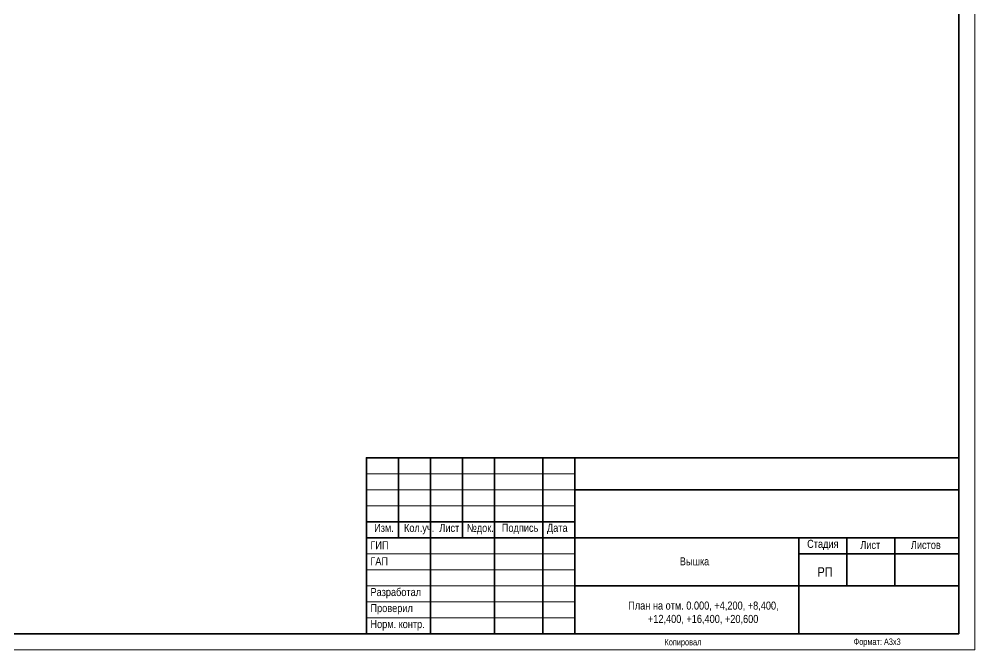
# Model space of a CAD drawing. Header units: millimetres. Extents: x 223 to 163467, y -12002 to 99672.
# Drawn here: x 133624 to 163467, y -12002 to 7694 of the extents above; entities that cross this region are included whole.
import ezdxf

# ---------------------------------------------------------------- set-up
doc = ezdxf.new("R2010")
doc.units = ezdxf.units.MM
doc.layers.add('G-ANNO-TTLB', color=7, linetype='Continuous', lineweight=9)
for name, color, linetype in [('PDF _G-ANNO-TTLB', 7, 'Continuous'), ('PDF _G-ANNO-TTLB-THIN', 7, 'Continuous'), ('PDF _Текст', 7, 'Continuous')]:
    doc.layers.add(name, color=color, linetype=linetype)
doc.styles.add('GOST Common_I_5', font='ARIALN.TTF', dxfattribs={"height": 150})
doc.styles.add('PDF GOST Common Italic', font='ARIALN.TTF')
doc.styles.add('PDF ISOCPEUR Italic', font='ARIALN.TTF')

msp = doc.modelspace()

# ---------------------------------------------------------------- linework, layer by layer
at = {"layer": 'PDF _G-ANNO-TTLB', "lineweight": 9}
msp.add_lwpolyline([(74374, 29992), (163467, 29992), (163467, -12002), (74374, -12002), (74374, 29992), (163467, 29992)], dxfattribs=at)
at = {"layer": 'PDF _G-ANNO-TTLB', "lineweight": 35}
msp.add_lwpolyline([(162968, -11502), (162968, 29493), (76372, 29493), (76372, -11502)], close=True, dxfattribs=at)
for points in [[(162968, -6003), (144468, -6003), (144468, -11502)], [(145472, -6003), (145472, -8505)], [(146471, -6003), (146471, -11502)], [(147470, -6003), (147470, -8505)], [(148469, -6003), (148469, -11502)], [(149972, -6003), (149972, -11502)], [(150971, -6003), (150971, -11502)], [(162968, -7002), (150971, -7002)], [(150971, -8006), (144468, -8006)], [(162968, -8505), (144468, -8505)], [(157968, -8505), (157968, -11502)], [(159471, -8505), (159471, -10004)], [(160970, -8505), (160970, -10004)], [(162968, -9005), (157968, -9005)], [(162968, -10004), (150971, -10004)]]:
    msp.add_lwpolyline(points, dxfattribs=at)
at = {"layer": 'PDF _G-ANNO-TTLB-THIN', "lineweight": 9}
for points in [[(150971, -6503), (144468, -6503)], [(150971, -7002), (144468, -7002)], [(150971, -7506), (144468, -7506)], [(150971, -9005), (144468, -9005)], [(150971, -9504), (144468, -9504)], [(150971, -10004), (144468, -10004)], [(150971, -10503), (144468, -10503)], [(150971, -11003), (144468, -11003)]]:
    msp.add_lwpolyline(points, dxfattribs=at)

# ---------------------------------------------------------------- texts
at = {"layer": 'G-ANNO-TTLB', "insert": (158551, -9420), "char_height": 300, "width": 487.43, "attachment_point": 1, "style": 'GOST Common_I_5'}
msp.add_mtext('РП', dxfattribs=at)
at = {"layer": 'PDF _Текст', "char_height": 250, "attachment_point": 4, "rotation": 359.9762, "style": 'PDF GOST Common Italic'}
for s, insert in [('Изм.    Кол.уч.  Лист   №док.', (144710, -8230)), ('ГИП', (144594, -8734)), ('ГАП', (144594, -9234)), ('Вышка', (154253, -9239)), ('Разработал', (144594, -10234)), ('Проверил', (144594, -10734)), ('Норм. контр.', (144594, -11234))]:
    msp.add_mtext(s, dxfattribs=dict(at, insert=insert))
at = {"layer": 'PDF _Текст', "attachment_point": 4}
for s, insert, char_height, style in [('Подпись', (148696, -8227), 250, 'PDF GOST Common Italic'), ('Дата', (150106, -8227), 250, 'PDF GOST Common Italic'), ('Стадия', (158230, -8727), 250, 'PDF GOST Common Italic'), ('Лист', (159890, -8727), 250, 'PDF GOST Common Italic'), ('Листов', (161469, -8727), 250, 'PDF GOST Common Italic'), ('Копировал', (153776, -11790), 200, 'PDF ISOCPEUR Italic'), ('Формат: А3х3', (159682, -11777), 200, 'PDF GOST Common Italic')]:
    msp.add_mtext(s, dxfattribs=dict(at, insert=insert, char_height=char_height, style=style))
at = {"layer": 'PDF _Текст', "insert": (152576, -10849), "char_height": 250, "width": 4782.23, "attachment_point": 4, "rotation": 359.9762, "style": 'PDF GOST Common Italic'}
msp.add_mtext('\\pi66.49293;План на отм. 0.000, +4,200, +8,400, \\P\\pi681.77621;+12,400, +16,400, +20,600', dxfattribs=at)

doc.saveas('drawing.dxf')
